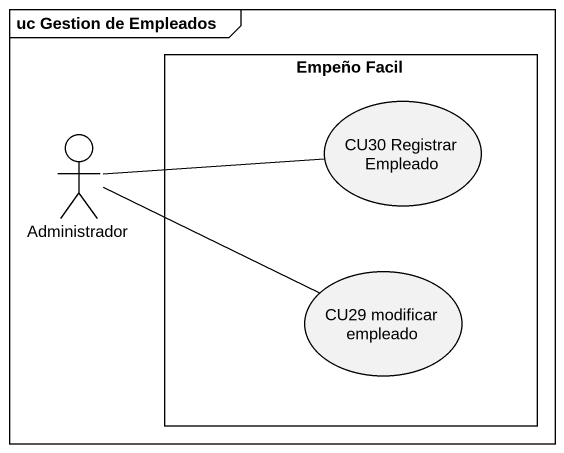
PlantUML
@startuml
mainframe uc Gestion de Empleados
rectangle "Empeño Facil" as Empeño_Facil {
  usecase "CU30 Registrar Empleado" as CU30_Registrar_Empleado
  usecase "CU29 modificar empleado" as CU29_modificar_empleado
}
actor Administrador
Administrador -right- CU30_Registrar_Empleado
Administrador -right- CU29_modificar_empleado
@enduml
